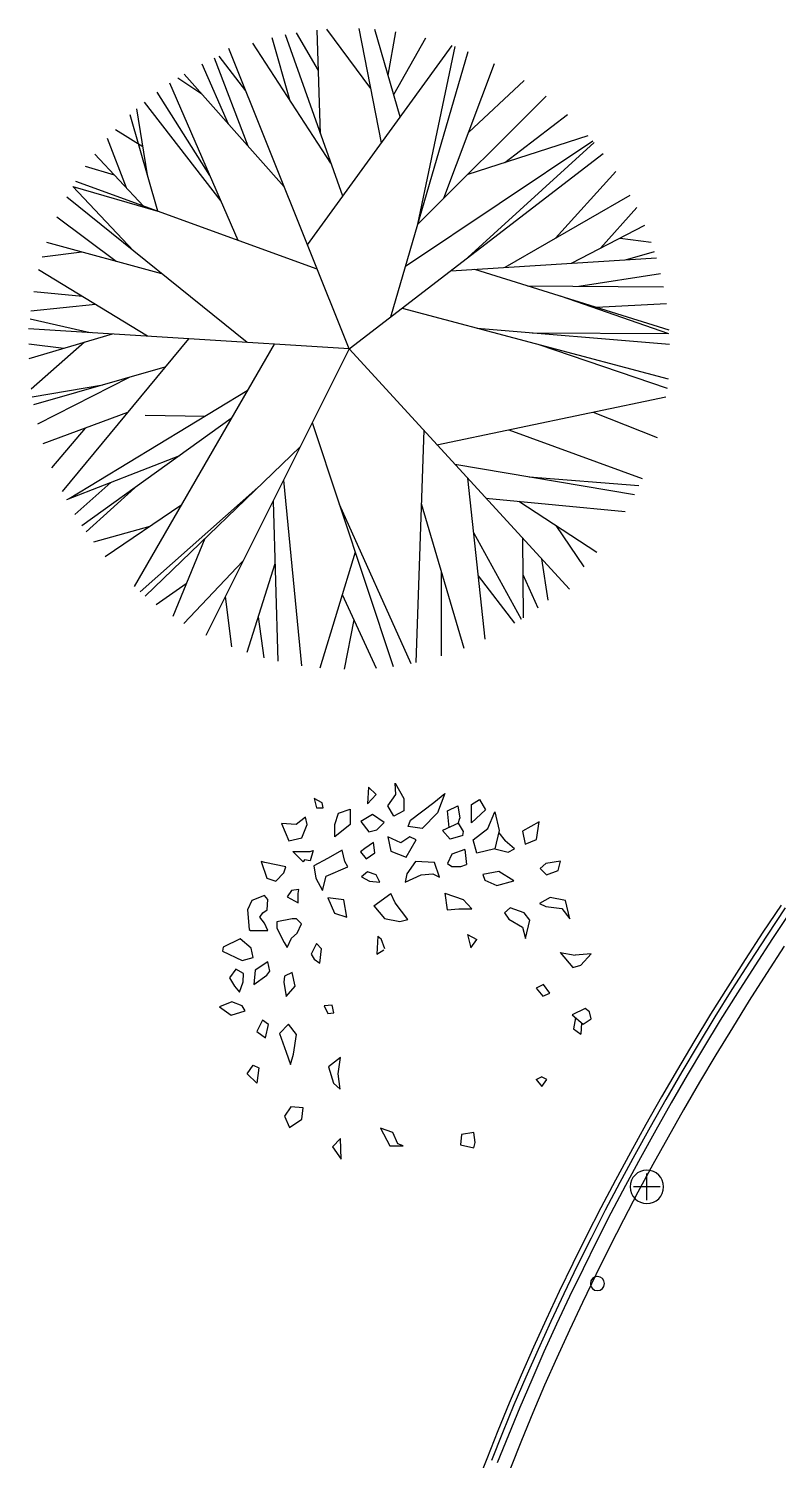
# Model space of a CAD drawing. Header units: metres. Extents: x 183920 to 185578, y 20757 to 21440.
# Drawn here: x 184241.42 to 184255.52, y 20976.66 to 21003.57 of the extents above; entities that cross this region are included whole.
import ezdxf

# ---------------------------------------------------------------- set-up
doc = ezdxf.new("R2010")
doc.units = ezdxf.units.M
for name, pattern in [('Style 0_1', [0]), ('Style_13', [0]), ('Style_8', [0]), ('Style_9', [0])]:
    doc.linetypes.add(name, pattern=pattern)
for name, color, linetype, true_color in [('0_1', 7, 'Continuous', 0x000000), ('0_2', 7, 'Continuous', 0x000000), ('COLON', 5, 'Continuous', 0x0000ff), ('DRAW', 7, 'Continuous', 0xffffff), ('MONOLIT', 7, 'Continuous', 0x691639), ('SENDVICH', 2, 'Continuous', 0xffff00), ('WALL', 7, 'Continuous', 0x000000)]:
    doc.layers.add(name, color=color, linetype=linetype, true_color=true_color)

# ---------------------------------------------------------------- blocks, each defined once
blk = doc.blocks.new('TREE17')
at = {"layer": '0_2', "linetype": 'Style 0_1'}
for points in [[(-0.06216546665388673, 0.564684001565639), (-0.1067451407279011, 0.6410523380299349)], [(-0.05772401496792458, 0.4361038517942524), (-0.06499574309262342, 0.6466205831416997)], [(0.04397125377470115, 0.5283199532349387), (-0.04488583224783463, 0.6483269909745286)], [(0.0656233138229858, 0.4181460858264671), (0.02014308445094817, 0.6495666873473936)], [(0.1038416972183191, 0.4708560964491809), (0.05239547909054399, 0.6477633355891149)], [(0.07922008466416959, 0.5555220186226554), (0.09464719338184623, 0.6429498689226154)], [(-0.03674448376957441, 0.3768518768854398), (-0.1955203975070218, 0.6197696340749287)], [(-0.1204989197806995, 0.5049912103119041), (-0.155947782333197, 0.6308905724038251)], [(-0.01298085133369683, 0.309736833202129), (-0.1288480998430653, 0.6369778585865457)], [(-0.0844610974502274, 0.2111527436255832), (0.2086896238572679, 0.6154602067209397)], [(0.0907903654682062, 0.5157354899407822), (0.1552999865939051, 0.6310503461108408)], [(0.1394214194881994, 0.252769019563594), (0.2147698411175127, 0.6133649325719789)], [(-0.2050085510001785, 0.4114468146248246), (-0.2731050797077147, 0.5897086065172467)], [(-0.2094206847893254, 0.5235517119733012), (-0.2637429736063212, 0.5939547701937931)], [(0, 0), (-0.2437045991841365, 0.6092614979603411)], [(0.08492721954037434, 0.06532863041567068), (0.2413589757909312, 0.6033974394773526)], [(-0.1315855546601535, 0.3289638866503691), (-0.3346542102367221, 0.557089925176813)], [(-0.2445266233626156, 0.4558411662427632), (-0.2977736774192973, 0.5776447543247195)], [(0.1923897592817807, 0.3055793682565304), (0.2948570372760621, 0.5791389753171852)], [(-0.2249690282984254, 0.2200500010378159), (-0.363421383558176, 0.53876481245098)], [(-0.298547464478668, 0.5165278362100231), (-0.3473825342215295, 0.5492431156423385)], [(0.2422603681178856, 0.438720254050746), (0.3548405243499808, 0.5444546146757355)], [(-0.25965019679505, 0.2998854220839487), (-0.4150085912933292, 0.5001104821091039)], [(-0.2823066687304922, 0.3520402096760025), (-0.3889991805009588, 0.5205979857166707)], [(0.1394214194881994, 0.252769019563594), (0.3997882431336153, 0.5123592351220058)], [(-0.3876520691303943, 0.2792912440666692), (-0.4439964543212843, 0.4745627184185475)], [(-0.4089818734541951, 0.3532134693928212), (-0.430450348552767, 0.4868830687069322)], [(0.3156481369617966, 0.3781845445468232), (0.4429003865459972, 0.4755858206045318)], [(-0.4181123745051729, 0.4100628921589473), (-0.4740300270951048, 0.4445651342321927)], [(-0.4512789763202692, 0.3266094600719275), (-0.4902513768041542, 0.4266101413519288)], [(0.114645897259436, 0.1675501608162819), (0.4944484195878279, 0.4217385274429843)], [(0.2410203179375608, 0.1854002445673506), (0.4968218677239951, 0.4189399204109107)], [(0.2411470849113663, 0.3541912631708695), (0.4848933743644351, 0.4326904674939714)], [(-0.4166305703445498, 0.2898438033516497), (-0.5159123846033747, 0.3951924045013009)], [(0, 0), (0.5151096308492495, 0.396238177576351)], [(-0.475850636562576, 0.3526826140908979), (-0.5344241943773976, 0.3697748039371093)], [(0.4187202383008279, 0.2244684326413289), (0.5409866209321932, 0.3601056805092536)], [(-0.4375241928790484, 0.1991917788824314), (-0.5600371090435995, 0.3296984404827454)], [(-0.5600371090435995, 0.3296984404827454), (-0.3876520691303943, 0.2792912440666692)], [(-0.06467088925065126, 0.1616772231266158), (-0.5539387701517134, 0.3398447646874579)], [(-0.2067992724982526, 0.01292495453113925), (-0.5722711835282228, 0.3079745406131312)], [(0.3166583990875088, 0.1654890647208812), (0.5701115425956688, 0.3119542501102696)], [(-0.4722875944017535, 0.1776013746723946), (-0.5924877506538992, 0.2670222659025744)], [(0.5099152275302231, 0.2044214657244833), (0.5832223952272295, 0.2866954182893318)], [(0.4508183032338557, 0.173917408225521), (0.5995759459397932, 0.2507016358404263)], [(-0.3795763036100605, 0.1524097958431516), (-0.6129914467615356, 0.2158335269596836)], [(0.5494650685033322, 0.2248359058579332), (0.6127685915850419, 0.2164654206324178)], [(-0.5419666291256481, 0.1965346122641022), (-0.62262585557169, 0.1862247812088854)], [(0.206107049495881, 0.1585438842275985), (0.6230684064099606, 0.184738696802864)], [(0.5604807198883374, 0.1808067431798967), (0.619210170796284, 0.1972850464305738)], [(-0.4087661799801856, 0.02554788624875759), (-0.6297255287393028, 0.1605876197490636)], [(0.2543110361794823, 0.1615722089766922), (0.6487057287341885, 0.03903207232688324)], [(0.4660419233873283, 0.1274070206974259), (0.6315916707587449, 0.1530835934737842)], [(0.3618841288075485, 0.1281487838664256), (0.637510583093222, 0.1261859009826387)], [(-0.5142175209972029, 0.08999467733570997), (-0.6453380208713645, 0.07669070335118329)], [(-0.5406263444650466, 0.1061344808931537), (-0.6394494178585718, 0.1159614899999153)], [(0.4277252274019401, 0.107691669784419), (0.6477543915371995, 0.03131987930562826)], [(0.5019585031983963, 0.08462706995134156), (0.6433201996581986, 0.09209639447021964)], [(-0.5253939684635721, 0.0328371230289711), (-0.6470410030232387, 0.06066766494066569)], [(0.1073114594944779, 0.08254727653421572), (0.6470400156783684, -0.06067819438322287)], [(0, 0), (-0.6498789311576972, 0.04061743319735608)], [(-0.4805788200092793, 0.03003617625058611), (-0.649562392244991, -0.02028111790907663)], [(0.2595162548439391, 0.04215733748050324), (0.6498122348413886, 0.00931045719046668)], [(0.3709063228386521, 0.03278287190454444), (0.6477543915371995, 0.03131987930562826)], [(-0.5783562697112001, 0.0009215313549784215), (-0.6498111023970167, 0.009389162062693593)], [(-0.5365288636917112, 0.01337624434732131), (-0.6447586968143479, -0.08141773790112225)], [(-0.3257131483206522, 0.02035707177004538), (-0.5820296272443846, -0.2891092149559014)], [(-0.152023771447636, 0.009501485715477868), (-0.435877283160463, -0.4820307243188156)], [(0, 0), (-0.2906346934426986, -0.5812693868854071)], [(0, 0), (0.4467917651709168, -0.487409198368273)], [(0.3844882771217663, 0.008994043566975885), (0.6449840266305207, -0.07961300493101864)], [(-0.3734210942668226, -0.03724359807872812), (-0.6398969604745532, -0.1134658765360395)], [(-0.4462350538301521, -0.05807117237428235), (-0.6316887131257146, -0.1526826606797172)], [(-0.4996966717775289, -0.07336323761064956), (-0.6424197259644334, -0.09818106158747561)], [(-0.206792346679402, -0.0853379920900166), (-0.5677845055067625, -0.3037725050345645)], [(0.1781871299328005, -0.1943859599266879), (0.6425431237685852, -0.09737021752247102)], [(-0.4494415110769875, -0.1290276152608488), (-0.6207986245158994, -0.1922282314381889)], [(-0.2390936780257711, -0.1412722825905156), (-0.5417544468221542, -0.358949501338392)], [(-0.2922309007703278, -0.1370364251256959), (-0.4132524650181408, -0.13478992115167)], [(0.4950891257146515, -0.1281770969028952), (0.6244839115047511, -0.1798957182213937)], [(-0.5351341569872188, -0.1606331197812377), (-0.6035579020726143, -0.2409574319426332)], [(-0.0747358726763863, -0.1494717453527628), (0.08905189200981767, -0.6437486976236492)], [(0.151286377543523, -0.1650396845929252), (0.1351546911031122, -0.6356695954939954)], [(0.3240101700313892, -0.1639198290215111), (0.594518474244768, -0.2624698248262829)], [(-0.0992804137130944, -0.1985608274261888), (-0.4137858039964719, -0.5011226731785927)], [(-0.3440634659403189, -0.2167678004822391), (-0.5733608374447202, -0.3059411303622776)], [(0.2140645626828409, -0.2335249774722013), (0.5788857403255371, -0.2953538975710666)], [(0.3652537269486086, -0.2591481137649028), (0.5877514552372248, -0.2772919977734615)], [(-0.4830326322054644, -0.2708126559692876), (-0.5564637417431693, -0.3356943986542755)], [(-0.4348021203058028, -0.2820281181433489), (-0.5335148968968608, -0.3710855426337638)], [(-0.1849252819676785, -0.2809532767097395), (-0.4234850622582849, -0.4929533722440249)], [(-0.1331627965564783, -0.2663255931129664), (-0.09664533900510597, -0.6426525527929229)], [(0.2400610045166534, -0.2618847322000012), (0.2755228209947505, -0.5885828746011529)], [(-0.3409981495162238, -0.3177341828919556), (-0.49476591931736, -0.4213660050890474)], [(-0.1542309127268496, -0.3084618254536894), (-0.1447379194480975, -0.6335562799282335)], [(-0.02002028730385273, -0.3145918496014723), (0.125000764088774, -0.637744019289782)], [(0.146190740259086, -0.3137010988854405), (0.2327593616164678, -0.6067665982423225)], [(0.2772512023323887, -0.3024558570898741), (0.5601300501890776, -0.3295405165345368)], [(0.3439622442209229, -0.3088432058239334), (0.5023270925519528, -0.4123228313481845)], [(-0.4039097936704421, -0.3601334992737276), (-0.5186449142896339, -0.3915993846320098)], [(0.2520762848673706, -0.3725775889358065), (0.3487736852570512, -0.5483607768931692)], [(0.4193237165037799, -0.3580863113045484), (0.4761659833345172, -0.4422765893394612)], [(-0.292403801439678, -0.3843502302591918), (-0.3574579783057849, -0.5427397340422124)], [(0.3516607705208326, -0.3836299314772809), (0.3530389186055573, -0.5456245477546822)], [(-0.2152222260815625, -0.4304444521631349), (-0.3352898574006687, -0.5567075863385669)], [(0.01221797689970274, -0.4118801361078596), (-0.05953369748695015, -0.6471463235051287)], [(0.3899990507387408, -0.4254535098967911), (0.4031016548331698, -0.5097564918992511)], [(-0.1505022741012923, -0.4361517652139404), (-0.2076209027619602, -0.6158215536167744)], [(0.1867498411460932, -0.4510080464668623), (0.1867506393191868, -0.6224683316254223)], [(0.2616132654726383, -0.4604386788994417), (0.3356273853945266, -0.5565041629097824)], [(0.3522914111030233, -0.4577586700739506), (0.3825677785143508, -0.5253422884227639)], [(-0.3301247399633682, -0.4761906165774232), (-0.3915591476023791, -0.5186752925401158)], [(-0.251011470300476, -0.5020229406009421), (-0.2385186247213464, -0.6045258396658646)], [(-0.01404364845610112, -0.4979892412280924), (0.05505180269042084, -0.6475429902201116)], [(-0.1844871329207899, -0.5430530080514492), (-0.1727961240493499, -0.6264855342912548)], [(0.009582056688390355, -0.5491259328381409), (-0.009785250669294237, -0.6498052585444376)]]:
    blk.add_lwpolyline(points, dxfattribs=at)
blk = doc.blocks.new('TREE08')
at = {"layer": '0_2', "linetype": 'Style 0_1'}
for points in [[(0.02410137970231118, 0.8128221089848462), (-0.01683970132625134, 0.7549950774652607)], [(0.02921898132150008, 0.7983647966769922), (0.02410137970231118, 0.8128221089848462)], [(0.1981012482413604, 0.8345069685907195), (0.1571599966195848, 0.7694516342888574)], [(0.2288069554383271, 0.7839082154829272), (0.1981012482413604, 0.8345069685907195)], [(-0.01683970132625134, 0.7549950774652607), (-0.006604522458336793, 0.7188528811810753)], [(0.0650424607308737, 0.7188528811810753), (0.02921898132150008, 0.7983647966769922)], [(0.1571599966195848, 0.7694516342888574), (0.1981012482413604, 0.7333094623751449)], [(0.2748658086792917, 0.7694516342888574), (0.2288069554383271, 0.7839082154829272)], [(0.2543952803502396, 0.7477660435692002), (0.2748658086792917, 0.7694516342888574)], [(0.3567479707364068, 0.7839082154829272), (0.3311598407881757, 0.7549950774652607)], [(0.3311598407881757, 0.7549950774652607), (0.3465127918684972, 0.7333094623751449)], [(0.3618657429488138, 0.7477660435692002), (0.3567479707364068, 0.7839082154829272)], [(-0.3478543488823741, 0.7375844066017215), (-0.3632072999626907, 0.7303561281899182)], [(-0.3632072999626907, 0.7303561281899182), (-0.3478543488823741, 0.6436152031684088)], [(-0.2813250647942006, 0.7014422346879942), (-0.3478543488823741, 0.7375844066017215)], [(-0.2864426420429262, 0.6436152031684088), (-0.2813250647942006, 0.7014422346879942)], [(-0.1673427909349623, 0.7447011414184806), (-0.228754400292572, 0.6941023883106984)], [(-0.1264015149427234, 0.751929419830284), (-0.1673427909349623, 0.7447011414184806)], [(-0.08034285666543517, 0.7230155263283601), (-0.1264015149427234, 0.751929419830284)], [(-0.1212839376939977, 0.6796450760028296), (-0.08546043391416575, 0.7013306667224871)], [(-0.08546043391416575, 0.7013306667224871), (-0.08034285666543517, 0.7230155263283601)], [(-0.006604522458336793, 0.7188528811810753), (0.03945433078262778, 0.711624602769272)], [(0.03945433078262778, 0.711624602769272), (0.0650424607308737, 0.7188528811810753)], [(0.1212572888450092, 0.6736245975845898), (0.1314926383061468, 0.7314516291041755)], [(0.1314926383061468, 0.7314516291041755), (0.1724337193347093, 0.6736245975845898)], [(0.1981012482413604, 0.7333094623751449), (0.2543952803502396, 0.7477660435692002)], [(0.3465127918684972, 0.7333094623751449), (0.3618657429488138, 0.7477660435692002)], [(-0.4340110896091811, 0.6452276015375352), (-0.4510562035739434, 0.6091151615849111)], [(-0.3913988530326364, 0.6452276015375352), (-0.4340110896091811, 0.6452276015375352)], [(-0.3877112612605409, 0.6087685892744148), (-0.3913988530326364, 0.6452276015375352)], [(-0.3478543488823741, 0.6436152031684088), (-0.3120308694730005, 0.6147020407802887)], [(-0.3120308694730005, 0.6147020407802887), (-0.2864426420429262, 0.6436152031684088)], [(-0.228754400292572, 0.6941023883106984), (-0.228754400292572, 0.6868740855284319)], [(-0.228754400292572, 0.6868740855284319), (-0.1878133192640143, 0.6290470540088464)], [(-0.1878133192640143, 0.6290470540088464), (-0.1724603681836879, 0.6579602163969713)], [(-0.1724603681836879, 0.6579602163969713), (-0.1622250187225553, 0.6868740855284319)], [(-0.1622250187225553, 0.6868740855284319), (-0.1417544660230498, 0.6868740855284319)], [(-0.1417544660230498, 0.6868740855284319), (-0.1212839376939977, 0.6796450760028296)], [(-0.03141618518311018, 0.6443760245566021), (-0.02629860793438944, 0.5937772714488199)], [(-0.0007104779861435182, 0.6443760245566021), (-0.03141618518311018, 0.6443760245566021)], [(0.01976024530658005, 0.6226911649507436), (-0.0007104779861435182, 0.6443760245566021)], [(0.1314926383061468, 0.6736245975845898), (0.1212572888450092, 0.6736245975845898)], [(0.1417278171740663, 0.6519397379787166), (0.1314926383061468, 0.6736245975845898)], [(0.1826688982026287, 0.6663962948023282), (0.1417278171740663, 0.6519397379787166)], [(0.1724337193347093, 0.6736245975845898), (0.1826688982026287, 0.6663962948023282)], [(0.2778920349101195, 0.6269646225792742), (0.3188331159386772, 0.6558785160811978)], [(0.3188331159386772, 0.6558785160811978), (0.3648919691796417, 0.6703350972752629)], [(0.4058330502082043, 0.641421934887133), (0.3546566197185091, 0.6052797629734058)], [(0.3648919691796417, 0.6703350972752629), (0.4058330502082043, 0.641421934887133)], [(-0.554192038689586, 0.6104270965536976), (-0.554192038689586, 0.5526000650341072)], [(-0.5081331854486165, 0.581513958536031), (-0.554192038689586, 0.6104270965536976)], [(-0.4978980065807069, 0.5381434838400422), (-0.5081331854486165, 0.581513958536031)], [(-0.4510562035739434, 0.6091151615849111), (-0.4595785777778675, 0.5790217134524759)], [(-0.4595785777778675, 0.5790217134524759), (-0.416966341201323, 0.5910589416085967)], [(-0.416966341201323, 0.5910589416085967), (-0.3871376781159011, 0.6091151615849111)], [(-0.1592150475884941, 0.6053920620527119), (-0.1899209497491322, 0.5475650305331264)], [(-0.1387446167412802, 0.6198486432467819), (-0.1592150475884941, 0.6053920620527119)], [(-0.0926857635003156, 0.5764781685507882), (-0.1387446167412802, 0.6198486432467819)], [(-0.02629860793438944, 0.5937772714488199), (0.004407294226258528, 0.6154621310546785)], [(0.004407294226258528, 0.6154621310546785), (0.01976024530658005, 0.6226911649507436)], [(0.09714267001482517, 0.592791827531551), (0.07155434510290778, 0.5421930744237689)], [(0.1329661494241939, 0.6289340238157365), (0.09714267001482517, 0.592791827531551)], [(0.1892601815330779, 0.6000201303138176), (0.1329661494241939, 0.6289340238157365)], [(0.250671815261141, 0.5711069679256925), (0.1892601815330779, 0.6000201303138176)], [(0.3546566197185091, 0.6052797629734058), (0.2778920349101195, 0.6269646225792742)], [(0.5215110206685611, 0.6319357089934279), (0.4642184577054443, 0.5959705153596326)], [(0.4642184577054443, 0.5959705153596326), (0.5153948881951396, 0.5887422369478341)], [(0.5215110206685611, 0.6319357089934279), (0.5153948881951396, 0.5887422369478341)], [(-0.554192038689586, 0.5526000650341072), (-0.5081331854486165, 0.5164578931203802)], [(-0.5081331854486165, 0.5164578931203802), (-0.4978980065807069, 0.5381434838400422)], [(-0.3487892240953092, 0.578222971628648), (-0.3999656545849995, 0.5493098092405279)], [(-0.3999656545849995, 0.5493098092405279), (-0.3385540452273897, 0.5276249496346548)], [(-0.2924951919864252, 0.5565380876523313), (-0.3487892240953092, 0.578222971628648)], [(-0.3385540452273897, 0.5276249496346548), (-0.3180833219346612, 0.5276249496346548)], [(-0.3180833219346612, 0.5276249496346548), (-0.2924951919864252, 0.5565380876523313)], [(-0.1899209497491322, 0.5475650305331264), (-0.2001562260988899, 0.5258794154430059)], [(-0.2001562260988899, 0.5258794154430059), (-0.1592150475884941, 0.5331077182252577)], [(-0.1592150475884941, 0.5331077182252577), (-0.1285092429096892, 0.5258794154430059)], [(-0.1285092429096892, 0.5258794154430059), (-0.08756816188112672, 0.5331077182252577)], [(-0.08245038966871976, 0.5620216117271913), (-0.0926857635003156, 0.5764781685507882)], [(-0.08756816188112672, 0.5331077182252577), (-0.08245038966871976, 0.5620216117271913)], [(0.07155434510290778, 0.5421930744237689), (0.1278485721754732, 0.5638786895138892)], [(0.1278485721754732, 0.5638786895138892), (0.2097307342325883, 0.513279936406107)], [(0.2097307342325883, 0.513279936406107), (0.219966083693716, 0.5349647960119654)], [(0.219966083693716, 0.5349647960119654), (0.250671815261141, 0.5711069679256925)], [(0.3897784004754493, 0.5760951624027182), (0.3744254493951278, 0.5254964092949211)], [(0.3744254493951278, 0.5254964092949211), (0.4000135793433639, 0.5038115496890627)], [(0.4409548309651445, 0.5544103027968449), (0.3897784004754493, 0.5760951624027182)], [(0.4409548309651445, 0.4965832469068011), (0.4409548309651445, 0.5544103027968449)], [(0.4846889860344916, 0.4803168178773561), (0.505159709327225, 0.5236869270164454)], [(0.505159709327225, 0.5236869270164454), (0.5614537414361042, 0.5236869270164454)], [(0.5614537414361042, 0.5236869270164454), (0.5972772208454777, 0.5526000650341072)], [(0.5972772208454777, 0.5526000650341072), (0.5665713186848347, 0.48754473073226)], [(-0.3005036419315919, 0.4681524246613752), (-0.3218097602198667, 0.4561151965052544)], [(-0.2706751494393931, 0.4500962046850607), (-0.3005036419315919, 0.4681524246613752)], [(0.06054272338199378, 0.5070371019115579), (0.02471924397262015, 0.4492104359488716)], [(0.0912486255426319, 0.4492104359488716), (0.06054272338199378, 0.5070371019115579)], [(0.2886658740536093, 0.5073725125514256), (0.2784305002220135, 0.4712314373083868)], [(0.2784305002220135, 0.4712314373083868), (0.3193717762142524, 0.4567748804847899)], [(0.3091364023826614, 0.5001442341396173), (0.2886658740536093, 0.5073725125514256)], [(0.350077483411224, 0.4856880185024566), (0.3091364023826614, 0.5001442341396173)], [(0.3193717762142524, 0.4567748804847899), (0.350077483411224, 0.4856880185024566)], [(0.4000135793433639, 0.5038115496890627), (0.4409548309651445, 0.4965832469068011)], [(0.5256302620267304, 0.4586312271576939), (0.4846889860344916, 0.4803168178773561)], [(0.5665713186848347, 0.48754473073226), (0.5256302620267304, 0.4586312271576939)], [(-0.4978980065807069, 0.4369463675518255), (-0.5490742664771789, 0.4297180647695639)], [(-0.5490742664771789, 0.4297180647695639), (-0.5490742664771789, 0.3863476144440434)], [(-0.5490742664771789, 0.3863476144440434), (-0.4978980065807069, 0.4080332051637056)], [(-0.4978980065807069, 0.4080332051637056), (-0.4978980065807069, 0.4369463675518255)], [(-0.3218097602198667, 0.4561151965052544), (-0.3644219967964063, 0.4139837647324414)], [(-0.3644219967964063, 0.4139837647324414), (-0.3090261136173641, 0.4079647972827158)], [(-0.3090261136173641, 0.4079647972827158), (-0.2706751494393931, 0.4500962046850607)], [(-0.1650928369639157, 0.4307027775730292), (-0.1753280158318253, 0.4090171624829088)], [(-0.1753280158318253, 0.380104024465247), (-0.1241515609716768, 0.4090171624829088)], [(-0.1753280158318253, 0.4090171624829088), (-0.1753280158318253, 0.380104024465247)], [(-0.1172624218801002, 0.4382084649300868), (-0.1650928369639157, 0.4307027775730292)], [(-0.1172625924733182, 0.4382084649300868), (-0.1241515609716768, 0.4090171624829088)], [(0.02471924397262015, 0.4492104359488716), (0.04007219505294167, 0.3986116828410895)], [(0.04007219505294167, 0.3986116828410895), (0.0912486255426319, 0.4492104359488716)], [(0.2390423292699181, 0.4369463675518255), (0.208336427109275, 0.4441746459636289)], [(0.208336427109275, 0.4441746459636289), (0.2134540043580006, 0.4080332051637056)], [(0.2134540043580006, 0.4080332051637056), (0.2339247276507292, 0.3718910332499784)], [(0.2492775081378375, 0.4008041712676401), (0.2390423292699181, 0.4369463675518255)], [(0.4028068239773764, 0.4514029243754371), (0.3618657429488138, 0.4080332051637056)], [(0.3618657429488138, 0.4080332051637056), (0.3772186940291403, 0.3429771397480547)], [(0.4130420028452909, 0.3935758928558467), (0.4028068239773764, 0.4514029243754371)], [(0.4846889860344916, 0.4080332051637056), (0.5102773109464089, 0.4152615079459671)], [(0.5102773109464089, 0.3574344520559085), (0.4846889860344916, 0.4080332051637056)], [(0.5102773109464089, 0.4152615079459671), (0.6228653507937137, 0.3791193116617818)], [(-0.7195131721538705, 0.3081788768465349), (-0.7109907979499414, 0.3623475367754686)], [(-0.7109907979499414, 0.3623475367754686), (-0.6683785613733968, 0.3623475367754686)], [(-0.6683785613733968, 0.3623475367754686), (-0.6641173864566614, 0.3382723249789702)], [(-0.5021599369816944, 0.3491091861318117), (-0.5482186196294457, 0.2840538518299498)], [(-0.4509835064920041, 0.3418808833495501), (-0.5021599369816944, 0.3491091861318117)], [(0.2339247276507292, 0.3718910332499784), (0.2492775081378375, 0.4008041712676401)], [(0.3772186940291403, 0.3429771397480547), (0.4591008560862554, 0.35020617364412)], [(0.4539832788375346, 0.3791193116617818), (0.4130420028452909, 0.3935758928558467)], [(0.4591008560862554, 0.35020617364412), (0.4539832788375346, 0.3791193116617818)], [(0.5972772208454777, 0.3429771397480547), (0.5102773109464089, 0.3574344520559085)], [(0.6791593829025929, 0.364662754838175), (0.5972772208454777, 0.3429771397480547)], [(0.6228653507937137, 0.3791193116617818), (0.6791593829025929, 0.364662754838175)], [(-0.6641173864566614, 0.3382723249789702), (-0.7195131721538705, 0.3081788768465349)], [(-0.5379834407615264, 0.255140713812288), (-0.4663364575723306, 0.291282130241758)], [(-0.4663364575723306, 0.291282130241758), (-0.4509835064920041, 0.3418808833495501)], [(0.141391285493052, 0.336337895352479), (0.1242837100395234, 0.2719020825122148)], [(0.141391285493052, 0.336337895352479), (0.2215187988065018, 0.3080442787964003)], [(0.2010482704774546, 0.2719020825122148), (0.2215187988065018, 0.3080442787964003)], [(0.3236337066152449, 0.3018006644471455), (0.2929278044546068, 0.2873441076235389)], [(0.3850453159728595, 0.3018006644471455), (0.3236337066152449, 0.3018006644471455)], [(0.4259863970014121, 0.2367453545157567), (0.3850453159728595, 0.3018006644471455)], [(0.5768066925164257, 0.2706935270343992), (0.6279829524129027, 0.3140640017303928)], [(0.6279829524129027, 0.3140640017303928), (0.6689242040346832, 0.2923791421245197)], [(0.6689242040346832, 0.2923791421245197), (0.6331007246253096, 0.2562369702108024)], [(-0.5482186196294457, 0.2840538518299498), (-0.5789245217900839, 0.2406833771339758)], [(-0.5789245217900839, 0.2406833771339758), (-0.5379834407615264, 0.255140713812288)], [(-0.3061743798795473, 0.2660474694441802), (-0.3232193232510867, 0.235954021311745)], [(-0.3232193232510867, 0.235954021311745), (-0.3061743798795473, 0.2178978013354304)], [(-0.2848682615912775, 0.2419730131319339), (-0.3061743798795473, 0.2660474694441802)], [(-0.3061743798795473, 0.2178978013354304), (-0.2848682615912775, 0.2419730131319339)], [(0.04968950965054725, 0.2522940978710579), (-0.01172209970706245, 0.2128664955148136)], [(0.02446469451877006, 0.1989230830952489), (0.04968950965054725, 0.2345521106049341)], [(0.04968950965054725, 0.2522940978710579), (0.04968950965054725, 0.2345521106049341)], [(0.1242837100395234, 0.2719020825122148), (0.1498718399877595, 0.2140750509926292)], [(0.1754601405292185, 0.1923901913867659), (0.2010482704774546, 0.2719020825122148)], [(0.2929278044546068, 0.2873441076235389), (0.3543394138122115, 0.2512026668236105)], [(0.3543394138122115, 0.2512026668236105), (0.3850453159728595, 0.2150604949098834)], [(0.3901628932215851, 0.1861466014079597), (0.4259863970014121, 0.2367453545157567)], [(0.5401944875422576, 0.2395462271037151), (0.5512183676045131, 0.2851501082284691)], [(0.5819242697651514, 0.2056382171030103), (0.5401944875422576, 0.2395462271037151)], [(0.6126300013325763, 0.2490086674285408), (0.5512183676045131, 0.2851501082284691)], [(0.5972772208454777, 0.2128664955148136), (0.6126300013325763, 0.2490086674285408)], [(0.6109702755302938, 0.2499855573143639), (0.6331007246253096, 0.2562369702108024)], [(0.6444733459689996, 0.2064410531641064), (0.7047477078145103, 0.2490086674285408)], [(0.7047477078145103, 0.2490086674285408), (0.740571187223879, 0.2345521106049341)], [(0.740571187223879, 0.2345521106049341), (0.7201004639311506, 0.1911816359089454)], [(-0.01172209970706245, 0.2128664955148136), (0.01940204828670282, 0.2003060579546959)], [(0.1498718399877595, 0.2140750509926292), (0.1754601405292185, 0.1923901913867659)], [(0.3850453159728595, 0.2150604949098834), (0.3901628932215851, 0.1861466014079597)], [(0.4949243598660875, 0.1984099143207486), (0.4539832788375346, 0.1911816359089454)], [(0.4539832788375346, 0.1911816359089454), (0.4539832788375346, 0.1694960208188249)], [(0.5404144309430161, 0.1662835067923817), (0.4949243598660875, 0.1984099143207486)], [(0.5819242697651514, 0.2056382171030103), (0.5972772208454777, 0.2128664955148136)], [(0.6444733459689996, 0.2064410531641064), (0.7201004639311506, 0.1911816359089454)], [(-0.764015216044786, 0.1405828828011631), (-0.789603516586245, 0.09721240810517436)], [(-0.7179565577675026, 0.1405828828011631), (-0.764015216044786, 0.1405828828011631)], [(-0.6923682328555851, 0.09721240810517436), (-0.7179565577675026, 0.1405828828011631)], [(0.3489208857539501, 0.1311394026941548), (0.2988218245563318, 0.08396440675938828)], [(0.3489208857539501, 0.1311394026941548), (0.3704688077455325, 0.05505051325746447)], [(0.4539832788375346, 0.1694960208188249), (0.4744538071665771, 0.1405828828011631)], [(0.4744538071665771, 0.1405828828011631), (0.4949243598660875, 0.1261263016070981)], [(0.5404144309430161, 0.1662835067923817), (0.4949243598660875, 0.1261263016070981)], [(0.5563359692236971, 0.1188980231952998), (0.5921594486330708, 0.1622677424070215)], [(0.6126300013325763, 0.06829927008750766), (0.5563359692236971, 0.1188980231952998)], [(0.5921594486330708, 0.1622677424070215), (0.6638064318222763, 0.1405828828011631)], [(0.6638064318222763, 0.1405828828011631), (0.735453415011477, 0.1550394639952281)], [(0.735453415011477, 0.1550394639952281), (0.6842769845217819, 0.09721240810517436)], [(-0.789603516586245, 0.09721240810517436), (-0.7333095088478242, 0.07552754849931591)], [(-0.7333095088478242, 0.07552754849931591), (-0.6923682328555851, 0.09721240810517436)], [(-0.5448030509309616, 0.01927945470738), (-0.4979296150672185, 0.06141013099593595)], [(-0.4979296150672185, 0.1095605302184746), (-0.540541851643763, 0.05539189466000413)], [(-0.4382722645259213, 0.09150431024216012), (-0.4979296150672185, 0.1095605302184746)], [(-0.4979296150672185, 0.06141013099593595), (-0.4382722645259213, 0.09150431024216012)], [(0.2988218245563318, 0.08396440675938828), (0.3295277267169749, 0.04782223484566115)], [(0.6842769845217819, 0.09721240810517436), (0.6126300013325763, 0.06829927008750766)], [(0.6126300013325763, 0.06829927008750766), (0.6331007246253096, 0.01770051697972544)], [(0.6750323429972499, 0.09348151002580128), (0.6638064318222763, 0.05384195777965376)], [(-0.540541851643763, 0.05539189466000413), (-0.5448030509309616, 0.01927945470738)], [(0.3295277267169749, 0.04782223484566115), (0.3602336288776229, 0.004452515633929502)], [(0.3602336288776229, 0.004452515633929502), (0.3704688077455325, 0.05505051325746447)], [(0.5001090533614283, 0.04910217140057831), (0.4855325695045695, 0.02851356819322438)], [(0.4855325695045695, 0.02851356819322438), (0.4964649872307547, -0.02295757426826844)], [(0.547482814767301, 0.002778386889835679), (0.5001090533614283, 0.04910217140057831)], [(0.5511269052684329, -0.06928211426325832), (0.547482814767301, 0.002778386889835679)], [(0.6331007246253096, 0.01770051697972544), (0.6586888545735456, 0.003243960156118791)], [(0.6586888545735456, 0.003243960156118791), (0.6638064318222763, 0.05384195777965376)], [(0.7362125792083913, 0.01853498589779159), (0.6990423881839315, -0.02084092671296722)], [(0.8059067087034159, -0.01427827867291303), (0.7362125792083913, 0.01853498589779159)], [(0.2647552116024783, -0.04118446057538217), (0.2288069554383271, -0.08349698923584888)], [(0.2647552116024783, -0.04118446057538217), (0.2697482314305611, -0.08349698923584888)], [(0.4964649872307547, -0.02295757426826844), (0.5511269052684329, -0.06928211426325832)], [(0.6990423881839315, -0.02084092671296722), (0.7408588317623014, -0.04709151887317412)], [(0.7408588317623014, -0.04709151887317412), (0.8059067087034159, -0.01427827867291303)], [(-0.7537800371768711, -0.0907252676476522), (-0.7742505655059233, -0.1485522991672377)], [(-0.7742505655059233, -0.1485522991672377), (-0.707721378899588, -0.09795354605945551)], [(-0.707721378899588, -0.09795354605945551), (-0.7537800371768711, -0.0907252676476522)], [(0.2288069554383271, -0.08349698923584888), (0.2697482314305611, -0.08349698923584888)], [(0.4232773766768868, -0.1124101272535254), (0.4130420028452909, -0.1413240207554492)], [(0.4539832788375346, -0.119639161149576), (0.4232773766768868, -0.1124101272535254)], [(0.4130420028452909, -0.1413240207554492), (0.4181597750576979, -0.2063793306868381)], [(0.4693362299178513, -0.1774661926691615), (0.4539832788375346, -0.119639161149576)], [(0.6535712529543567, -0.1268674395613793), (0.6484534807419498, -0.1630088803613077)], [(0.6484534807419498, -0.1630088803613077), (0.6893947567341888, -0.1919227738632314)], [(0.6842769845217819, -0.1340957423436409), (0.6535712529543567, -0.1268674395613793)], [(0.7252182361435623, -0.1774661926691615), (0.6842769845217819, -0.1340957423436409)], [(-0.579780168637822, -0.2063793306868381), (-0.615603672417654, -0.2786629434004935)], [(-0.5644274125211818, -0.2569780837946203), (-0.579780168637822, -0.2063793306868381)], [(0.4181597750576979, -0.2063793306868381), (0.3874538728970549, -0.2425215269710235)], [(0.3874538728970549, -0.2425215269710235), (0.4591008560862554, -0.2136076334690997)], [(0.4591008560862554, -0.2136076334690997), (0.4693362299178513, -0.1774661926691615)], [(0.5358654165241867, -0.2063793306868381), (0.5409831887365987, -0.2352932241887619)], [(0.5819242697651514, -0.2280641902926965), (0.5358654165241867, -0.2063793306868381)], [(0.6075123997133922, -0.2858912461827404), (0.5819242697651514, -0.2280641902926965)], [(0.6893947567341888, -0.1919227738632314), (0.7252182361435623, -0.1774661926691615)], [(-0.615603672417654, -0.2786629434004935), (-0.584897770257011, -0.3220334180964675)], [(-0.5900155424694179, -0.300348558490609), (-0.5644274125211818, -0.2569780837946203)], [(0.5409831887365987, -0.2352932241887619), (0.5716889203040235, -0.2931195245945487)], [(0.5409831887365987, -0.2352932241887619), (0.5716889203040235, -0.2931195245945487)], [(0.5563359692236971, -0.3437182777023407), (0.6075123997133922, -0.2858912461827404)], [(-0.584897770257011, -0.3220334180964675), (-0.5900155424694179, -0.300348558490609)], [(0.5716889203040235, -0.2931195245945487), (0.5563359692236971, -0.3437182777023407)], [(0.2486641036616864, -0.3935509941435048), (0.2377316859355061, -0.4347282005582127)], [(0.2778171201163256, -0.4089922637705767), (0.2486641036616864, -0.3935509941435048)], [(0.4226753288350603, -0.389427390473016), (0.4028068239773764, -0.4666006435237735)], [(0.4226753288350603, -0.389427390473016), (0.4488655066251179, -0.444915783917915)], [(0.2377316859355061, -0.4347282005582127), (0.2632406118890084, -0.4501694701852895)], [(0.2632406118890084, -0.4501694701852895), (0.2778171201163256, -0.4089922637705767)], [(0.4898067582468986, -0.4955145370256973), (0.4488655066251179, -0.444915783917915)], [(-0.410898096681638, -0.4882862342434356), (-0.4467215760910117, -0.509971093849304)], [(-0.4467215760910117, -0.509971093849304), (-0.4262510477619595, -0.5605698469570861)], [(-0.3750745929018111, -0.5244276750433591), (-0.410898096681638, -0.4882862342434356)], [(0.4028068239773764, -0.4666006435237735), (0.4283949539256123, -0.4882862342434356)], [(0.4283949539256123, -0.4882862342434356), (0.4898067582468986, -0.4955145370256973)], [(-0.4262510477619595, -0.5605698469570861), (-0.4057803000987728, -0.5533415685452828)], [(-0.4057803000987728, -0.5533415685452828), (-0.3750745929018111, -0.5244276750433591)], [(0.2441599065186486, -0.575026428151156), (0.2390423292699181, -0.6328534596707416)], [(0.2953363613788021, -0.6039403216530798), (0.2441599065186486, -0.575026428151156)], [(-0.0532927428266948, -0.6075001634742812), (-0.06328453391140758, -0.6427822287460976)], [(-0.0532927428266948, -0.6075001634742812), (-0.03345604141919887, -0.618707016949609)], [(-0.02919467153879204, -0.6427822287460976), (-0.03345604141919887, -0.618707016949609)], [(0.2425623010186963, -0.5930789194471017), (0.2009114303450119, -0.6126887806136623)], [(0.2009114303450119, -0.6126887806136623), (0.2009114303450119, -0.6488012205662865)], [(0.2397909897986129, -0.6243939368829413), (0.2009114303450119, -0.6488012205662865)], [(0.2390423292699181, -0.6328534596707416), (0.2748658086792917, -0.6473107719785954)], [(0.2748658086792917, -0.6473107719785954), (0.2953363613788021, -0.6256251812589384)], [(0.2953363613788021, -0.6256251812589384), (0.2953363613788021, -0.6039403216530798)], [(-0.06328453391140758, -0.6427822287460976), (-0.02919467153879204, -0.6427822287460976)]]:
    blk.add_lwpolyline(points, dxfattribs=at)

msp = doc.modelspace()

# ---------------------------------------------------------------- hatches: boundary and pattern name
at = {"layer": 'DRAW'}
h = msp.add_hatch(dxfattribs=at)
h.set_pattern_fill('PATTERN_4', color=256, scale=0.04, angle=45.00000125223908, style=0, pattern_type=2)
h.set_pattern_definition([(90.00000125223907, (2.739875604618192e-06, -125.362089383195), (-0.3809999999999999, -8.327019778597844e-09), []), (90.00000125223907, (0.1270027919563006, -125.235089325563), (-0.3809999999999999, -8.327019778597844e-09), [])])
edge = h.paths.add_edge_path(flags=0)
edge.add_line((184264.5881128271, 20985.00885994702), (184264.5032600134, 20985.09371276076))
edge.add_line((184264.5032600134, 20985.09371276076), (184256.0674761133, 20976.65792886085))
edge.add_spline(control_points=[(184256.0674761133, 20976.65792886085), (184254.8293138962, 20975.41976664362), (184253.9161349459, 20973.91920327331), (184253.3853427005, 20972.25056582191)], knot_values=[0, 0, 0, 0, 1, 1, 1, 1], degree=3, periodic=0)
edge.add_line((184253.3853427005, 20972.25056582191), (184253.4996965233, 20972.21418996185))
edge.add_spline(control_points=[(184253.4996965233, 20972.21418996185), (184254.0246505406, 20973.86447393095), (184254.9277853597, 20975.34853247975), (184256.1523289275, 20976.57307604756)], knot_values=[0, 0, 0, 0, 1, 1, 1, 1], degree=3, periodic=0)
edge.add_line((184256.1523289275, 20976.57307604756), (184264.5881128271, 20985.00885994702))
edge = h.paths.add_edge_path(flags=0)
edge.add_line((184265.2103667945, 20985.80081954195), (184265.2952196083, 20985.71596672821))
edge.add_line((184265.2952196083, 20985.71596672821), (184265.7406968804, 20986.16144400035))
edge.add_line((184265.7406968804, 20986.16144400035), (184265.5876732362, 20986.31446764461))
edge.add_spline(control_points=[(184265.5876732362, 20986.31446764461), (184265.5743556214, 20986.27366107292), (184265.543626994, 20986.24293244565), (184265.5028204223, 20986.22961483095)], knot_values=[0, 0, 0, 0, 1, 1, 1, 1], degree=3, periodic=0)
edge.add_line((184265.5028204223, 20986.22961483095), (184265.5709912529, 20986.16144400035))
edge.add_line((184265.5709912529, 20986.16144400035), (184265.2103667945, 20985.80081954195))

# ---------------------------------------------------------------- linework, layer by layer
at = {"layer": 'COLON', "linetype": 'Style_8'}
msp.add_lwpolyline([(184252.7316488458, 20981.80007647313, 0.9999999999999999), (184253.3616488458, 20981.80007647313, 0.9999999999999999), (184252.7316488458, 20981.80007647313)], format="xyb", close=True, dxfattribs=at)
at = {"layer": 'COLON', "linetype": 'Style_13'}
msp.add_lwpolyline([(184251.9840826654, 20979.98100238466, 0.9999999999999999), (184252.2490826654, 20979.98100238466, 0.9999999999999999), (184251.9840826654, 20979.98100238466)], format="xyb", close=True, dxfattribs=at)
at = {"layer": 'MONOLIT', "linetype": 'Style_13'}
for points in [[(184255.5679776093, 20987.09698927247), (184255.2276540443, 20986.5863176167), (184254.8935806191, 20986.07388010155), (184254.5658391672, 20985.55980003756), (184254.2445100352, 20985.04420106744), (184253.9296720666, 20984.5272071342), (184253.6214025852, 20984.00894244944), (184253.3197773796, 20983.4895314614), (184253.0248706888, 20982.96909882323), (184252.7367551877, 20982.44776936112), (184252.4555019734, 20981.92566804262), (184252.1811805525, 20981.40291994494), (184251.9138588293, 20980.87965022344), (184251.6536030939, 20980.35598408027), (184251.4004780116, 20979.83204673313), (184251.1545466132, 20979.30796338434), (184250.9158702858, 20978.78385919015), (184250.6845087642, 20978.2598592303), (184250.4605201236, 20977.73608847807), (184250.2439607723, 20977.21267177062), (184250.0348854464, 20976.68973377985), (184249.8333472038, 20976.16739898387)], [(184255.6284277304, 20986.32214658821), (184255.2970118039, 20985.81378542853), (184254.9719044056, 20985.3038370191), (184254.6531856615, 20984.79242663051), (184254.3409341348, 20984.27967988126), (184254.0352268073, 20983.76572270655), (184253.7361390606, 20983.25068132695), (184253.4437446588, 20982.73468221712), (184253.1581157305, 20982.21785207442), (184252.8793227519, 20981.70031778744), (184252.6074345301, 20981.18220640459), (184252.3425181875, 20980.66364510265), (184252.0846391455, 20980.14476115525), (184251.8338611096, 20979.62568190148), (184251.5902460549, 20979.10653471441), (184251.3538542117, 20978.58744696974), (184251.1247440518, 20978.06854601439), (184250.9029722755, 20977.5499591353), (184250.6885937986, 20977.03181352818), (184250.4816617405, 20976.51423626646)]]:
    msp.add_lwpolyline(points, dxfattribs=at)
at = {"layer": 'SENDVICH', "linetype": 'Style_13'}
for points in [[(184255.6465583198, 20987.04362989142), (184255.3067653257, 20986.53375438265), (184254.9732178639, 20986.02212364618), (184254.6459977351, 20985.50886130549), (184254.3251852424, 20984.99409132546), (184254.0108591738, 20984.47793798073), (184253.7030967852, 20983.96052582398), (184253.4019737851, 20983.44197965429), (184253.1075643182, 20982.92242448527), (184252.8199409512, 20982.40198551346), (184252.5391746586, 20981.88078808662), (184252.2653348084, 20981.35895767208), (184251.9984891501, 20980.83661982528), (184251.7387038019, 20980.31390015836), (184251.4860432392, 20979.79092430886), (184251.2405702838, 20979.26781790875), (184251.0023460939, 20978.74470655353), (184250.7714301544, 20978.22171577165), (184250.5478802681, 20977.69897099432), (184250.3317525483, 20977.17659752547), (184250.1231014107, 20976.65472051233)], [(184255.7460815464, 20986.97658147493), (184255.4069587473, 20986.46771162552), (184255.0740756601, 20985.95709997793), (184254.7475140447, 20985.44487055087), (184254.427354149, 20984.93114771623), (184254.1136746908, 20984.41605616749), (184253.8065528408, 20983.89972088826), (184253.5060642053, 20983.38226712067), (184253.2122828107, 20982.86382033375), (184252.925281087, 20982.34450619178), (184252.6451298532, 20981.82445052282), (184252.3718983028, 20981.30377928699), (184252.1056539897, 20980.78261854509), (184251.8464628148, 20980.2610944271), (184251.5943890137, 20979.73933310095), (184251.3494951443, 20979.21746074127), (184251.1118420754, 20978.69560349842), (184250.8814889763, 20978.17388746767), (184250.6584933061, 20977.65243865862), (184250.4429108048, 20977.13138296486), (184250.2347954843, 20976.61084613398)]]:
    msp.add_lwpolyline(points, dxfattribs=at)
at = {"layer": 'WALL', "linetype": 'Style_9'}
for points in [[(184253.2966488458, 20981.80007647334), (184252.7966488458, 20981.80007647334)], [(184253.0466488458, 20981.55007647334), (184253.0466488458, 20982.05007647334)]]:
    msp.add_lwpolyline(points, dxfattribs=at)

# ---------------------------------------------------------------- block references
at = {"layer": '0_1', "xscale": 9.269894506645825, "yscale": 9.269894506645825}
msp.add_blockref('TREE17', (184247.4489182788, 20997.55315906318), dxfattribs=at)
at = {"layer": '0_1', "xscale": 4.63828087129615, "yscale": 4.63828087129615, "rotation": 54.7555781092145}
msp.add_blockref('TREE08', (184248.8094228306, 20985.64900274312), dxfattribs=at)

doc.saveas('drawing.dxf')
